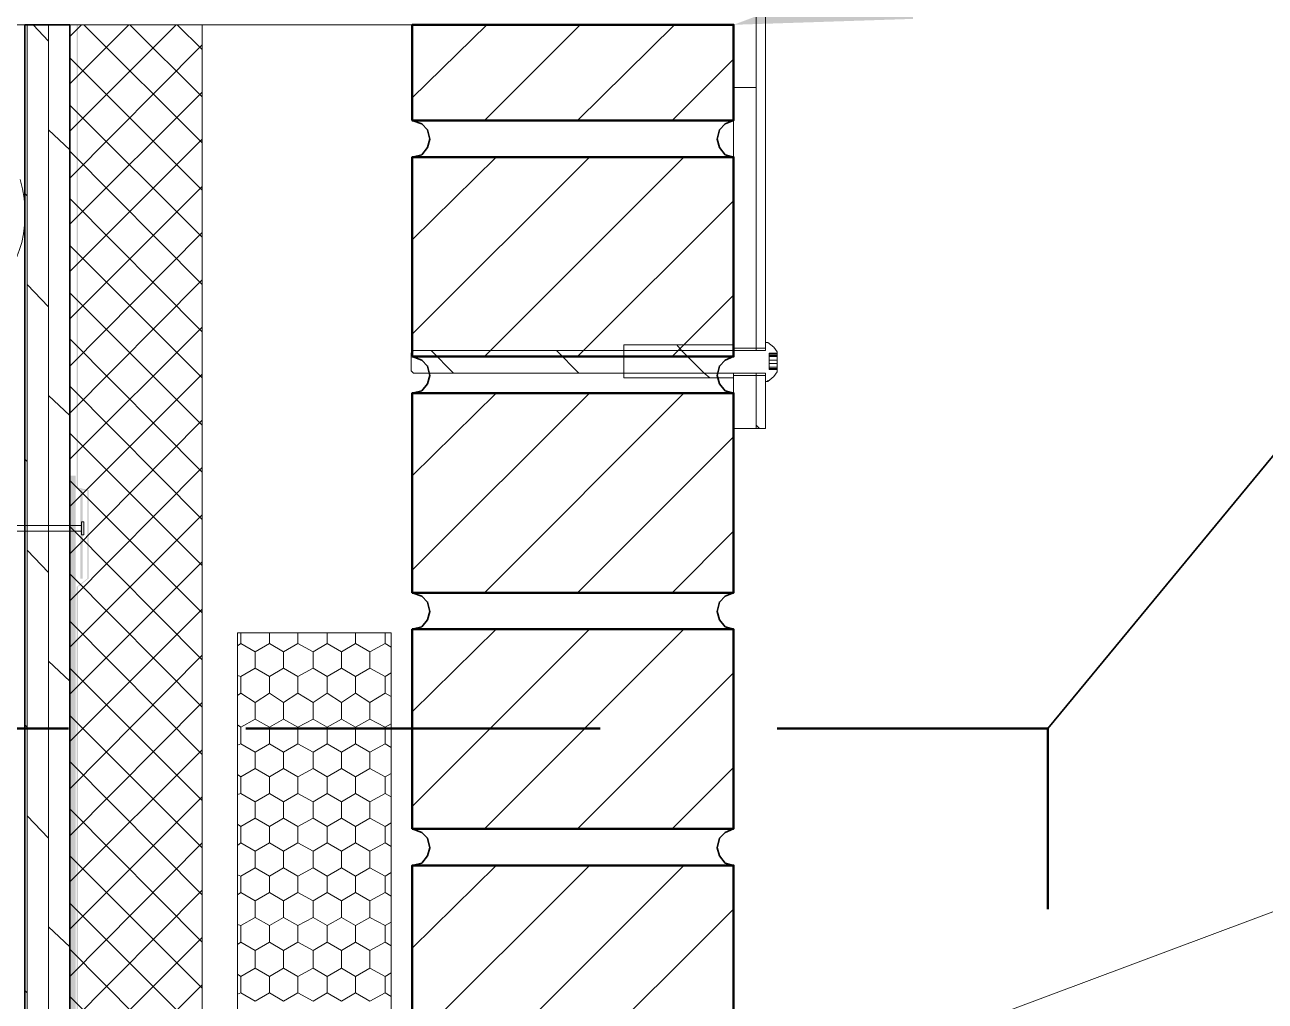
# Model space of a CAD drawing. Header units: inches. Extents: x 5 to 516, y -193 to 129.
# Drawn here: x 35.435 to 36.601, y -190.356 to -189.437 of the extents above; entities that cross this region are included whole.
import ezdxf

# ---------------------------------------------------------------- set-up
doc = ezdxf.new("R2010")
doc.units = ezdxf.units.IN
doc.header["$MEASUREMENT"] = 0
doc.layers.add('PDF7_Geometry', color=7, linetype='Continuous')
doc.layers.add('PDF7_Solid Fills', color=7, linetype='Continuous')

msp = doc.modelspace()

# ---------------------------------------------------------------- hatches: boundary and pattern name
at = {"layer": 'PDF7_Solid Fills', "transparency": 33554559}
for points in [[(35.4846642, -189.872451), (35.4835531, -189.4368954), (35.4835531, -189.8735621), (35.4935531, -189.8757843), (35.4946638, -189.9580065), (35.494663, -189.8746733)], [(35.4846589, -190.8846734), (35.4835531, -189.9657843), (35.4835531, -190.8846734), (35.48244, -190.8846734), (35.4824409, -189.86134), (35.4768844, -189.8613398), (35.4768854, -190.8891177), (35.7579966, -190.8891177), (35.7602187, -190.8846734), (35.8835527, -190.8846734), (35.8835527, -190.8791178), (35.7568844, -190.8791178), (35.7546632, -190.8846732)]]:
    msp.add_hatch(color=256, dxfattribs=at).paths.add_polyline_path(points)
h = msp.add_hatch(color=256, dxfattribs=at)
h.paths.add_polyline_path([(35.4891073, -189.8746732), (35.4868851, -189.8746732), (35.4868852, -189.9580065), (35.4891073, -189.9580065)])
h.paths.add_polyline_path([(35.4946638, -189.9580065), (35.4935526, -189.9580065), (35.4835516, -189.9657843), (35.484663, -190.8891177), (35.4846638, -189.9657843)])

# ---------------------------------------------------------------- linework, layer by layer
at = {"layer": 'PDF7_Geometry', "lineweight": 15}
for points in [[(36.1313306, -188.8935623), (36.1313306, -188.8468956), (36.1313306, -189.7413401)], [(36.122442, -188.853562), (36.122442, -189.7413398)], [(34.5835512, -191.0291176), (39.0824405, -189.3457841), (39.5824405, -189.3457841)], [(36.1013284, -189.7691177), (35.997995, -189.7691177), (35.997995, -189.7380065), (36.1013284, -189.7380065), (36.1013284, -189.4368954), (34.9768838, -189.4368954)], [(35.4368861, -190.8946733), (35.4368861, -189.4368954)], [(35.4568852, -189.4524509), (35.4424408, -189.4368953)], [(35.4568852, -190.8946733), (35.4568852, -189.4368954)], [(35.4768844, -189.4924509), (35.53244, -189.4368954)], [(35.4768844, -189.4480066), (35.4879955, -189.4368955)], [(35.4768844, -189.5368955), (35.5768844, -189.4368955)], [(35.6013283, -189.5480065), (35.4902172, -189.4368954)], [(35.6013283, -189.5046732), (35.5335506, -189.4368954)], [(35.6013283, -189.4602289), (35.577995, -189.4368955)], [(35.7991071, -189.5057843), (35.8691071, -189.4368954)], [(35.8668856, -189.5268954), (35.9568856, -189.4368954)], [(35.9546632, -189.5268954), (36.0457743, -189.4368954)], [(35.4768844, -189.5813399), (35.6013289, -189.4557843)], [(35.6013283, -189.5924511), (35.4768839, -189.4680067)], [(36.043553, -189.5268954), (36.1013307, -189.4691176)], [(35.4768844, -189.6246732), (35.6013289, -189.5002287)], [(36.1013284, -189.74134), (36.1013284, -189.4957844), (36.1224395, -189.4957844), (36.1224395, -189.74134)], [(35.6013283, -189.6368954), (35.4768839, -189.512451)], [(35.4768844, -189.5546732), (35.4568844, -189.5357843)], [(35.4768844, -189.6691178), (35.6013289, -189.5446733)], [(35.6013283, -189.6813398), (35.4768839, -189.5557842)], [(35.7991071, -189.6391176), (35.877996, -189.5613398)], [(35.7991071, -189.7280065), (35.9657738, -189.5613398)], [(35.8668856, -189.7491176), (36.0546633, -189.5613398)], [(35.4768844, -189.7135621), (35.6013289, -189.5891176)], [(35.4368861, -189.5980064), (35.4346638, -189.5957842)], [(35.6013283, -189.7257844), (35.4768839, -189.6002288)], [(35.9546632, -189.7491176), (36.1013298, -189.6024509)], [(35.4768844, -189.7580064), (35.6013289, -189.6324509)], [(35.6013283, -189.7691177), (35.4768839, -189.6446732)], [(35.4568852, -189.7024509), (35.4368852, -189.6813398)], [(35.4768844, -189.8024511), (35.6013289, -189.6768955)], [(35.6013283, -189.813562), (35.4768839, -189.6891175)], [(36.043553, -189.7491176), (36.1013307, -189.6913398)], [(35.4768844, -189.8457843), (35.6013289, -189.7213399)], [(35.6013283, -189.8580066), (35.4768839, -189.732451)], [(35.8002193, -189.7646732), (35.7979971, -189.7624509), (35.7979971, -189.7457843), (35.8002193, -189.743562), (36.1313305, -189.743562), (36.1313305, -189.7357843), (36.1335527, -189.7357843), (36.1391082, -189.7402287), (36.1424416, -189.7446732)], [(35.8379956, -189.7646731), (35.8168845, -189.743562)], [(35.9557754, -189.7646731), (35.9346642, -189.743562)], [(35.9979959, -189.7380065), (35.9979959, -189.743562), (36.1013292, -189.743562)], [(35.9979959, -189.7380067), (36.1013292, -189.7380067), (36.1013292, -189.7435622)], [(36.0479972, -189.7380067), (36.0524417, -189.7435622), (36.0735528, -189.7646734)], [(36.1013284, -189.7413399), (36.1224395, -189.7413399)], [(36.1313306, -189.7413399), (36.1224417, -189.7413399)], [(36.122442, -189.7413399), (36.122442, -189.7435621)], [(36.1346626, -189.7468955), (36.1424404, -189.7468955), (36.1424404, -189.7457844)], [(36.1424412, -189.7635621), (36.1424412, -189.7613398), (36.1346634, -189.7613398), (36.1346634, -189.7457843), (36.1424412, -189.7457843), (36.1424412, -189.7446732)], [(36.1346626, -189.7491176), (36.1424404, -189.7491176), (36.1424404, -189.7468954)], [(36.1346626, -189.7480066), (36.1424404, -189.7480066)], [(36.1346626, -189.7524511), (36.1424404, -189.7524511), (36.1424404, -189.7557844)], [(36.1424412, -189.7591178), (36.1424412, -189.7557845), (36.1346634, -189.7557845)], [(36.1424412, -189.7524511), (36.1424412, -189.7491178)], [(35.4768844, -189.8902287), (35.6013289, -189.7657842)], [(35.8002193, -189.7646731), (36.1313305, -189.7646731), (36.1313305, -189.7724509), (36.1335527, -189.7724509)], [(36.1013284, -189.7646731), (35.997995, -189.7646731)], [(35.9979959, -189.7646732), (35.9979959, -189.7691177), (36.1013292, -189.7691177), (36.1013292, -189.7646732)], [(36.0791071, -189.7691177), (36.0735515, -189.7646732)], [(36.1013284, -189.8168955), (36.1224395, -189.8168955), (36.1224395, -189.7668955)], [(36.1013284, -189.7668955), (36.1013284, -189.8168955)], [(36.122442, -189.7668955), (36.1013309, -189.7668955)], [(36.122442, -189.7646731), (36.122442, -189.7668953)], [(36.122442, -189.8168955), (36.122442, -189.7668955), (36.1313309, -189.7668955)], [(36.122442, -189.8168955), (36.1313309, -189.8168955), (36.1313309, -189.7668955)], [(36.1346626, -189.7602289), (36.1424404, -189.7602289), (36.1424404, -189.7591177)], [(36.1346626, -189.7591178), (36.1424404, -189.7591178)], [(36.1346626, -189.7613399), (36.1424404, -189.7613399)], [(36.1424412, -189.7613399), (36.1424412, -189.7602288)], [(35.6013283, -189.902451), (35.4768839, -189.7768954)], [(36.1335527, -189.7713397), (36.1335527, -189.7724509), (36.1313305, -189.7724509)], [(35.4768844, -189.8046732), (35.4568844, -189.7857843)], [(35.7991071, -189.8613398), (35.877996, -189.783562)], [(35.7991071, -189.9502288), (35.9657738, -189.7835621)], [(35.8668856, -189.9713399), (36.0546633, -189.7835621)], [(35.4768844, -189.9346733), (35.6013289, -189.8091177)], [(36.1257741, -189.8168955), (36.1224408, -189.8135621)], [(35.6013283, -189.9457842), (35.4768839, -189.8213398)], [(35.9546632, -189.9713399), (36.1013298, -189.8246732)], [(35.4368861, -189.8480065), (35.4346638, -189.8457842)], [(35.4768844, -189.9791176), (35.6013289, -189.853562)], [(35.6013283, -189.9902288), (35.4768839, -189.8657844)], [(35.4768844, -190.0224509), (35.6013289, -189.8980064)], [(35.4091083, -189.9080066), (35.4879972, -189.9080066)], [(35.6013283, -190.0346732), (35.4768839, -189.9091176)], [(35.4091083, -189.9135622), (35.4879972, -189.9135622)], [(36.043553, -189.9713399), (36.1013307, -189.9135621)], [(35.4568852, -189.9524509), (35.4368852, -189.9313398)], [(35.4768844, -190.0668955), (35.6013289, -189.942451)], [(35.6013283, -190.0791178), (35.4768839, -189.9535622)], [(35.4768844, -190.1113398), (35.6013289, -189.9868954)], [(35.6013283, -190.1235621), (35.4768839, -189.9980066)], [(35.6346636, -190.0213399), (35.6379969, -190.0191177), (35.6379969, -190.0091177)], [(35.6513292, -190.0268955), (35.6646625, -190.0191177), (35.6646625, -190.0091177)], [(35.677997, -190.0268955), (35.6913303, -190.0191177), (35.6913303, -190.0091177)], [(35.7057748, -190.0268955), (35.7191081, -190.0191177), (35.7191081, -190.0091177)], [(35.7324404, -190.0268955), (35.7457737, -190.0191177), (35.7457737, -190.0091177)], [(35.759107, -190.0268955), (35.7735515, -190.0191177), (35.7735515, -190.0091177)], [(35.7991071, -190.0835621), (35.877996, -190.0057843)], [(35.7991071, -190.172451), (35.9657738, -190.0057843)], [(35.8668856, -190.1935621), (36.0546633, -190.0057843)], [(35.6513297, -190.0268954), (35.6379964, -190.0191176)], [(35.6779976, -190.0268954), (35.6646642, -190.0191176)], [(35.7057753, -190.0268954), (35.6913309, -190.0191176)], [(35.7324409, -190.0268954), (35.7191076, -190.0191176)], [(35.7591065, -190.0268954), (35.7457732, -190.0191176)], [(35.7791079, -190.0224509), (35.7735524, -190.0191175)], [(35.4768844, -190.0546732), (35.4568844, -190.0357843)], [(35.4768844, -190.1557845), (35.6013289, -190.0302289)], [(35.6379964, -190.0502287), (35.6513297, -190.0424509), (35.6513297, -190.0268954)], [(35.6646642, -190.0502287), (35.6779976, -190.0424509), (35.6779976, -190.0268954)], [(35.6913309, -190.0502287), (35.7057753, -190.0424509), (35.7057753, -190.0268954)], [(35.7191076, -190.0502287), (35.7324409, -190.0424509), (35.7324409, -190.0268954)], [(35.7457732, -190.0502287), (35.7591065, -190.0424509), (35.7591065, -190.0268954)], [(35.6013283, -190.1668954), (35.4768839, -190.0424509)], [(35.6379969, -190.0502287), (35.6346636, -190.0491175)], [(35.6646625, -190.0502287), (35.6513292, -190.0424509)], [(35.6913303, -190.0502287), (35.677997, -190.0424509)], [(35.7191081, -190.0502287), (35.7057748, -190.0424509)], [(35.7457737, -190.0502287), (35.7324404, -190.0424509)], [(35.7735515, -190.0502287), (35.759107, -190.0424509)], [(35.7791079, -190.0468955), (35.7735524, -190.0502288)], [(35.9546632, -190.1935621), (36.1013298, -190.0468954)], [(35.6346636, -190.0680067), (35.6379969, -190.0657844), (35.6379969, -190.0502289)], [(35.6513292, -190.0746733), (35.6646625, -190.0657844), (35.6646625, -190.0502289)], [(35.677997, -190.0746733), (35.6913303, -190.0657844), (35.6913303, -190.0502289)], [(35.7057748, -190.0746733), (35.7191081, -190.0657844), (35.7191081, -190.0502289)], [(35.7324404, -190.0746733), (35.7457737, -190.0657844), (35.7457737, -190.0502289)], [(35.759107, -190.0746733), (35.7735515, -190.0657844), (35.7735515, -190.0502289)], [(35.6513297, -190.0746732), (35.6379964, -190.0657844)], [(35.6779976, -190.0746732), (35.6646642, -190.0657844)], [(35.7057753, -190.0746732), (35.6913309, -190.0657844)], [(35.7324409, -190.0746732), (35.7191076, -190.0657844)], [(35.7591065, -190.0746732), (35.7457732, -190.0657844)], [(35.7791079, -190.0691176), (35.7735524, -190.0657843)], [(35.4768844, -190.2002288), (35.6013289, -190.0746732)], [(35.6379964, -190.0980065), (35.6513297, -190.0902287), (35.6513297, -190.0746732)], [(35.6646642, -190.0980065), (35.6779976, -190.0902287), (35.6779976, -190.0746732)], [(35.6913309, -190.0980065), (35.7057753, -190.0902287), (35.7057753, -190.0746732)], [(35.7191076, -190.0980065), (35.7324409, -190.0902287), (35.7324409, -190.0746732)], [(35.7457732, -190.0980065), (35.7591065, -190.0902287), (35.7591065, -190.0746732)], [(35.4368861, -190.0980065), (35.4346638, -190.0957843)], [(35.6013283, -190.21134), (35.4768839, -190.0868956)], [(35.6379969, -190.0980065), (35.6346636, -190.0957843)], [(35.6646625, -190.0980065), (35.6513292, -190.0902287)], [(35.6913303, -190.0980065), (35.677997, -190.0902287)], [(35.7191081, -190.0980065), (35.7057748, -190.0902287)], [(35.7457737, -190.0980065), (35.7324404, -190.0902287)], [(35.7735515, -190.0980065), (35.759107, -190.0902287)], [(35.7791079, -190.0946733), (35.7735524, -190.0980066)], [(35.6346636, -190.1146734), (35.6379969, -190.1135622), (35.6379969, -190.0980067)], [(35.6513292, -190.12134), (35.6646625, -190.1135622), (35.6646625, -190.0980067)], [(35.677997, -190.12134), (35.6913303, -190.1135622), (35.6913303, -190.0980067)], [(35.7057748, -190.12134), (35.7191081, -190.1135622), (35.7191081, -190.0980067)], [(35.7324404, -190.12134), (35.7457737, -190.1135622), (35.7457737, -190.0980067)], [(35.759107, -190.12134), (35.7735515, -190.1135622), (35.7735515, -190.0980067)], [(35.4768844, -190.2435621), (35.6013289, -190.1191176)], [(35.6513297, -190.12134), (35.6379964, -190.1135622)], [(35.6779976, -190.12134), (35.6646642, -190.1135622)], [(35.7057753, -190.12134), (35.6913309, -190.1135622)], [(35.7324409, -190.12134), (35.7191076, -190.1135622)], [(35.7591065, -190.12134), (35.7457732, -190.1135622)], [(35.7791079, -190.1168954), (35.7735524, -190.1135621)], [(35.6013283, -190.2557843), (35.4768839, -190.1302288)], [(35.6379964, -190.1446733), (35.6513297, -190.1368955), (35.6513297, -190.1213399)], [(35.6646642, -190.1446733), (35.6779976, -190.1368955), (35.6779976, -190.1213399)], [(35.6913309, -190.1446733), (35.7057753, -190.1368955), (35.7057753, -190.1213399)], [(35.7191076, -190.1446733), (35.7324409, -190.1368955), (35.7324409, -190.1213399)], [(35.7457732, -190.1446733), (35.7591065, -190.1368955), (35.7591065, -190.1213399)], [(35.6379969, -190.1446732), (35.6346636, -190.142451)], [(35.6646625, -190.1446732), (35.6513292, -190.1368954)], [(35.6913303, -190.1446732), (35.677997, -190.1368954)], [(35.7191081, -190.1446732), (35.7057748, -190.1368954)], [(35.7457737, -190.1446732), (35.7324404, -190.1368954)], [(35.7735515, -190.1446732), (35.759107, -190.1368954)], [(35.7791079, -190.14134), (35.7735524, -190.1446734)], [(36.043553, -190.1935621), (36.1013307, -190.1357843)], [(35.6346636, -190.1613398), (35.6379969, -190.1602287), (35.6379969, -190.1446732)], [(35.6513292, -190.1680065), (35.6646625, -190.1602287), (35.6646625, -190.1446732)], [(35.677997, -190.1680065), (35.6913303, -190.1602287), (35.6913303, -190.1446732)], [(35.7057748, -190.1680065), (35.7191081, -190.1602287), (35.7191081, -190.1446732)], [(35.7324404, -190.1680065), (35.7457737, -190.1602287), (35.7457737, -190.1446732)], [(35.759107, -190.1680065), (35.7735515, -190.1602287), (35.7735515, -190.1446732)], [(35.4768844, -190.2880067), (35.6013289, -190.1635622)], [(35.6513297, -190.1680065), (35.6379964, -190.1602287)], [(35.6779976, -190.1680065), (35.6646642, -190.1602287)], [(35.7057753, -190.1680065), (35.6913309, -190.1602287)], [(35.7324409, -190.1680065), (35.7191076, -190.1602287)], [(35.7591065, -190.1680065), (35.7457732, -190.1602287)], [(35.7791079, -190.1635622), (35.7735524, -190.1602289)], [(35.6013283, -190.3002287), (35.4768839, -190.1746731)], [(35.6379964, -190.19134), (35.6513297, -190.1835622), (35.6513297, -190.1680067)], [(35.6646642, -190.19134), (35.6779976, -190.1835622), (35.6779976, -190.1680067)], [(35.6913309, -190.19134), (35.7057753, -190.1835622), (35.7057753, -190.1680067)], [(35.7191076, -190.19134), (35.7324409, -190.1835622), (35.7324409, -190.1680067)], [(35.7457732, -190.19134), (35.7591065, -190.1835622), (35.7591065, -190.1680067)], [(35.4568852, -190.2024509), (35.4368852, -190.1813398)], [(35.6379969, -190.19134), (35.6346636, -190.1891178)], [(35.6646625, -190.19134), (35.6513292, -190.1835622)], [(35.6913303, -190.19134), (35.677997, -190.1835622)], [(35.7191081, -190.19134), (35.7057748, -190.1835622)], [(35.7457737, -190.19134), (35.7324404, -190.1835622)], [(35.7735515, -190.19134), (35.759107, -190.1835622)], [(35.7791079, -190.1880065), (35.7735524, -190.1913398)], [(35.6346636, -190.2091177), (35.6379969, -190.2068955), (35.6379969, -190.1913399)], [(35.6513292, -190.2146732), (35.6646625, -190.2068955), (35.6646625, -190.1913399)], [(35.677997, -190.2146732), (35.6913303, -190.2068955), (35.6913303, -190.1913399)], [(35.7057748, -190.2146732), (35.7191081, -190.2068955), (35.7191081, -190.1913399)], [(35.7324404, -190.2146732), (35.7457737, -190.2068955), (35.7457737, -190.1913399)], [(35.759107, -190.2146732), (35.7735515, -190.2068955), (35.7735515, -190.1913399)], [(35.4768844, -190.332451), (35.6013289, -190.2068954)], [(35.6513297, -190.2146732), (35.6379964, -190.2068954)], [(35.6779976, -190.2146732), (35.6646642, -190.2068954)], [(35.7057753, -190.2146732), (35.6913309, -190.2068954)], [(35.7324409, -190.2146732), (35.7191076, -190.2068954)], [(35.7591065, -190.2146732), (35.7457732, -190.2068954)], [(35.7791079, -190.2102289), (35.7735524, -190.2068956)], [(35.6013283, -190.3435622), (35.4768839, -190.2191178)], [(35.6379964, -190.2380065), (35.6513297, -190.2302287), (35.6513297, -190.2146731)], [(35.6646642, -190.2380065), (35.6779976, -190.2302287), (35.6779976, -190.2146731)], [(35.6913309, -190.2380065), (35.7057753, -190.2302287), (35.7057753, -190.2146731)], [(35.7191076, -190.2380065), (35.7324409, -190.2302287), (35.7324409, -190.2146731)], [(35.7457732, -190.2380065), (35.7591065, -190.2302287), (35.7591065, -190.2146731)], [(35.6646625, -190.2380067), (35.6513292, -190.2302289)], [(35.6913303, -190.2380067), (35.677997, -190.2302289)], [(35.7191081, -190.2380067), (35.7057748, -190.2302289)], [(35.7457737, -190.2380067), (35.7324404, -190.2302289)], [(35.7735515, -190.2380067), (35.759107, -190.2302289)], [(35.7791079, -190.2346732), (35.7735524, -190.2380066)], [(35.7991071, -190.3057843), (35.877996, -190.2280065)], [(35.7991071, -190.3946732), (35.9657738, -190.2280066)], [(35.8668856, -190.4157843), (36.0546633, -190.2280066)], [(35.6379969, -190.2380067), (35.6346636, -190.2368956)], [(35.6346636, -190.2557844), (35.6379969, -190.2535622), (35.6379969, -190.2380067)], [(35.6513292, -190.26134), (35.6646625, -190.2535622), (35.6646625, -190.2380067)], [(35.677997, -190.26134), (35.6913303, -190.2535622), (35.6913303, -190.2380067)], [(35.7057748, -190.26134), (35.7191081, -190.2535622), (35.7191081, -190.2380067)], [(35.7324404, -190.26134), (35.7457737, -190.2535622), (35.7457737, -190.2380067)], [(35.759107, -190.26134), (35.7735515, -190.2535622), (35.7735515, -190.2380067)], [(35.4768844, -190.3768956), (35.6013289, -190.2513401)], [(35.6513297, -190.26134), (35.6379964, -190.2535622)], [(35.6779976, -190.26134), (35.6646642, -190.2535622)], [(35.7057753, -190.26134), (35.6913309, -190.2535622)], [(35.7324409, -190.26134), (35.7191076, -190.2535622)], [(35.7591065, -190.26134), (35.7457732, -190.2535622)], [(35.7791079, -190.2568954), (35.7735524, -190.2535621)], [(35.6013283, -190.3880066), (35.4768839, -190.2635621)], [(35.6379964, -190.2846732), (35.6513297, -190.2768954), (35.6513297, -190.2613399)], [(35.6646642, -190.2846732), (35.6779976, -190.2768954), (35.6779976, -190.2613399)], [(35.6913309, -190.2846732), (35.7057753, -190.2768954), (35.7057753, -190.2613399)], [(35.7191076, -190.2846732), (35.7324409, -190.2768954), (35.7324409, -190.2613399)], [(35.7457732, -190.2846732), (35.7591065, -190.2768954), (35.7591065, -190.2613399)], [(35.9546632, -190.4157843), (36.1013298, -190.2691177)], [(35.6646625, -190.2846732), (35.6513292, -190.2768954)], [(35.6913303, -190.2846732), (35.677997, -190.2768954)], [(35.7191081, -190.2846732), (35.7057748, -190.2768954)], [(35.7457737, -190.2846732), (35.7324404, -190.2768954)], [(35.7735515, -190.2846732), (35.759107, -190.2768954)], [(35.7791079, -190.28134), (35.7735524, -190.2846733)], [(35.4768844, -190.3046732), (35.4568844, -190.2857843)], [(35.6379969, -190.2846732), (35.6346636, -190.2835621)], [(35.6346636, -190.3024509), (35.6379969, -190.3002287), (35.6379969, -190.2846731)], [(35.6513292, -190.3080065), (35.6646625, -190.3002287), (35.6646625, -190.2846731)], [(35.677997, -190.3080065), (35.6913303, -190.3002287), (35.6913303, -190.2846731)], [(35.7057748, -190.3080065), (35.7191081, -190.3002287), (35.7191081, -190.2846731)], [(35.7324404, -190.3080065), (35.7457737, -190.3002287), (35.7457737, -190.2846731)], [(35.759107, -190.3080065), (35.7735515, -190.3002287), (35.7735515, -190.2846731)], [(35.4768844, -190.4202289), (35.6013289, -190.2957844)], [(35.6513297, -190.3080067), (35.6379964, -190.3002289)], [(35.6779976, -190.3080067), (35.6646642, -190.3002289)], [(35.7057753, -190.3080067), (35.6913309, -190.3002289)], [(35.7324409, -190.3080067), (35.7191076, -190.3002289)], [(35.7591065, -190.3080067), (35.7457732, -190.3002289)], [(35.7791079, -190.3035622), (35.7735524, -190.3002288)], [(35.6013283, -190.4324512), (35.4768839, -190.3068956)], [(35.6379964, -190.332451), (35.6513297, -190.3246733), (35.6513297, -190.3080066)], [(35.6646642, -190.332451), (35.6779976, -190.3246733), (35.6779976, -190.3080066)], [(35.6913309, -190.332451), (35.7057753, -190.3246733), (35.7057753, -190.3080066)], [(35.7191076, -190.332451), (35.7324409, -190.3246733), (35.7324409, -190.3080066)], [(35.7457732, -190.332451), (35.7591065, -190.3246733), (35.7591065, -190.3080066)], [(35.6646625, -190.332451), (35.6513292, -190.3246732)], [(35.6913303, -190.332451), (35.677997, -190.3246732)], [(35.7191081, -190.332451), (35.7057748, -190.3246732)], [(35.7457737, -190.332451), (35.7324404, -190.3246732)], [(35.7735515, -190.332451), (35.759107, -190.3246732)], [(35.7791079, -190.3291178), (35.7735524, -190.3324511)], [(35.4768844, -190.4646732), (35.6013289, -190.3402288)], [(35.6379969, -190.332451), (35.6346636, -190.3302288)], [(35.6346636, -190.3491176), (35.6379969, -190.3480065), (35.6379969, -190.3324509)], [(35.6513292, -190.3557843), (35.6646625, -190.3480065), (35.6646625, -190.3324509)], [(35.677997, -190.3557843), (35.6913303, -190.3480065), (35.6913303, -190.3324509)], [(35.7057748, -190.3557843), (35.7191081, -190.3480065), (35.7191081, -190.3324509)], [(35.7324404, -190.3557843), (35.7457737, -190.3480065), (35.7457737, -190.3324509)], [(35.759107, -190.3557843), (35.7735515, -190.3480065), (35.7735515, -190.3324509)], [(35.4368861, -190.3480065), (35.4346638, -190.3457843)], [(35.6013283, -190.4768955), (35.4768839, -190.35134)], [(35.6513297, -190.3557842), (35.6379964, -190.3480065)], [(35.6779976, -190.3557842), (35.6646642, -190.3480065)], [(35.7057753, -190.3557842), (35.6913309, -190.3480065)], [(35.7324409, -190.3557842), (35.7191076, -190.3480065)], [(35.7591065, -190.3557842), (35.7457732, -190.3480065)], [(35.7791079, -190.35134), (35.7735524, -190.3480066)]]:
    msp.add_lwpolyline(points, dxfattribs=at)
at = {"layer": 'PDF7_Geometry', "lineweight": 35}
msp.add_lwpolyline([(35.4346639, -189.4368954), (35.4346639, -190.8946733), (35.4768862, -190.8946733), (35.4768862, -189.4368954)], close=True, dxfattribs=at)
at = {"layer": 'PDF7_Geometry', "lineweight": 15}
for points in [[(35.6013283, -190.8946733), (35.6013283, -189.4368954), (35.4768839, -189.4368954), (35.4768839, -190.8946733)], [(36.1335523, -189.7724509), (36.1391079, -189.7680065), (36.1424412, -189.7635621), (36.1391079, -189.7680065)], [(35.4879974, -189.9168956), (35.4879974, -189.9046734), (35.4902196, -189.9046734), (35.4902196, -189.9168956)], [(35.7791079, -190.8724512), (35.7791079, -190.0091178), (35.6346635, -190.0091178), (35.6346635, -190.8724512)]]:
    msp.add_lwpolyline(points, close=True, dxfattribs=at)
at = {"layer": 'PDF7_Geometry', "lineweight": 50}
for points in [[(35.7991071, -189.5268954), (35.7991071, -189.4368954), (36.1013294, -189.4368954), (36.1013294, -189.5268954)], [(35.7991071, -189.7491176), (35.7991071, -189.5613398), (36.1013294, -189.5613398), (36.1013294, -189.7491176)], [(35.7991071, -189.9713399), (35.7991071, -189.7835621), (36.1013294, -189.7835621), (36.1013294, -189.9713399)], [(35.7991071, -190.1935621), (35.7991071, -190.0057843), (36.1013294, -190.0057843), (36.1013294, -190.1935621)], [(35.7991071, -190.4157844), (35.7991071, -190.2280066), (36.1013294, -190.2280066), (36.1013294, -190.4157844)]]:
    msp.add_lwpolyline(points, close=True, dxfattribs=at)
at = {"layer": 'PDF7_Geometry', "lineweight": 35}
for points in [[(35.7991071, -189.5613398), (35.807996, -189.5591176), (35.8135516, -189.552451), (35.8157738, -189.5446732), (35.8135516, -189.5357843), (35.807996, -189.5302287), (35.7991071, -189.5268954)], [(36.1013284, -189.5268954), (36.0935506, -189.5302287), (36.0879951, -189.5357843), (36.0857728, -189.5446732), (36.0879951, -189.5524509), (36.0935506, -189.5591176), (36.1013284, -189.5613398)], [(36.3968853, -190.0991177), (36.853552, -189.5457844), (37.0957743, -189.5457844), (37.6579966, -189.5457844)], [(35.7991071, -189.7835621), (35.807996, -189.7813399), (35.8135516, -189.7746732), (35.8157738, -189.7668954), (35.8135516, -189.7580065), (35.807996, -189.752451), (35.7991071, -189.7491176)], [(36.1013284, -189.7491176), (36.0935506, -189.752451), (36.0879951, -189.7580065), (36.0857728, -189.7668954), (36.0879951, -189.7746732), (36.0935506, -189.7813399), (36.1013284, -189.7835621)], [(35.7991071, -190.0057843), (35.807996, -190.0035621), (35.8135516, -189.9968954), (35.8157738, -189.9891177), (35.8135516, -189.9802288), (35.807996, -189.9746732), (35.7991071, -189.9713399)], [(36.1013284, -189.9713399), (36.0935506, -189.9746732), (36.0879951, -189.9802288), (36.0857728, -189.9891176), (36.0879951, -189.9968954), (36.0935506, -190.0035621), (36.1013284, -190.0057843)], [(35.7991071, -190.2280066), (35.807996, -190.2257843), (35.8135516, -190.2191177), (35.8157738, -190.2113399), (35.8135516, -190.202451), (35.807996, -190.1968955), (35.7991071, -190.1935621)], [(36.1013284, -190.1935621), (36.0935506, -190.1968954), (36.0879951, -190.202451), (36.0857728, -190.2113399), (36.0879951, -190.2191177), (36.0935506, -190.2257843), (36.1013284, -190.2280066)]]:
    msp.add_lwpolyline(points, dxfattribs=at)
at = {"layer": 'PDF7_Geometry', "lineweight": 50}
for points in [[(35.1424411, -190.0991178), (35.4757745, -190.0991178)], [(35.6424412, -190.0991178), (35.9757745, -190.0991178)], [(36.1424412, -190.0991178), (36.3968857, -190.0991178)], [(36.3968855, -190.0991178), (36.3968855, -190.2691178)]]:
    msp.add_lwpolyline(points, dxfattribs=at)
at = {"layer": 'PDF7_Geometry', "lineweight": 15}
msp.add_open_spline([(35.270219, -189.7168955), (35.3596079, -189.7589325), (35.4579042, -189.6772658), (35.430219, -189.582451)], degree=3, dxfattribs=at)
at = {"layer": 'PDF7_Solid Fills', "lineweight": 50, "transparency": 33554559}
msp.add_solid([(36.2702195, -189.43134), (36.1013306, -189.4368956), (36.2602195, -189.3768956)], dxfattribs=at)
at = {"layer": 'PDF7_Solid Fills', "lineweight": 35, "transparency": 33554559}
for points in [[(35.484663, -189.4368954), (35.4835519, -189.4368954), (35.484663, -189.872451)], [(35.4935516, -189.8757842), (35.4946627, -189.9580065), (35.4935516, -189.9580065)]]:
    msp.add_solid(points, dxfattribs=at)

doc.saveas('drawing.dxf')
